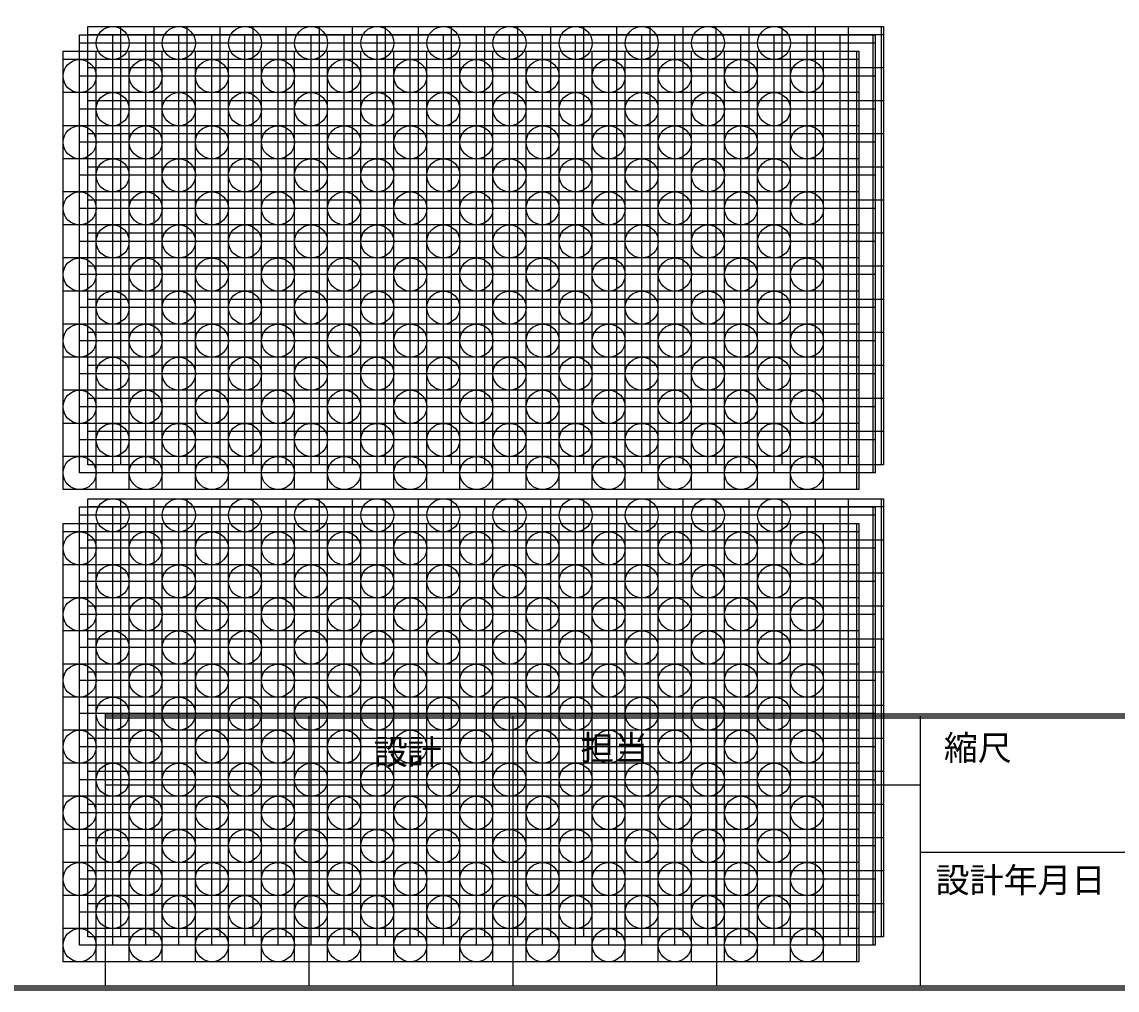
# Model space of a CAD drawing. Units: millimetres, scale not verified. Extents: x -9990 to 10135, y -7026 to 7050.
# Drawn here: x -687 to 3343, y -7026 to -3464 of the extents above; entities that cross this region are included whole.
import ezdxf
from ezdxf.enums import TextEntityAlignment as Align

# ---------------------------------------------------------------- set-up
doc = ezdxf.new("R2010")
doc.units = ezdxf.units.MM
doc.header["$LTSCALE"] = 50
doc.layers.add('1-7', color=6, linetype='Continuous')
doc.layers.add('F-0', color=2, linetype='Continuous')
doc.styles.add('ＭＳ ゴシック', font='')
doc.styles.get('ＭＳ ゴシック').set_extended_font_data('MS Gothic')

msp = doc.modelspace()

# ---------------------------------------------------------------- linework, layer by layer
at = {"layer": '1-7', "color": 7}
for p, q in [((-322.82, -5092.83), (-322.82, -3480.42)), ((-201.13, -5092.83), (-201.13, -3480.42)), ((-79.44, -5092.83), (-79.44, -3480.42)), ((42.25, -5092.83), (42.25, -3480.42)), ((163.94, -5092.83), (163.94, -3480.42)), ((285.63, -5092.83), (285.63, -3480.42)), ((407.32, -5092.83), (407.32, -3480.42)), ((529.01, -5092.83), (529.01, -3480.42)), ((650.71, -5092.83), (650.71, -3480.42)), ((772.4, -5092.83), (772.4, -3480.42)), ((894.09, -5092.83), (894.09, -3480.42)), ((1015.78, -5092.83), (1015.78, -3480.42)), ((1137.47, -5092.83), (1137.47, -3480.42)), ((1259.16, -5092.83), (1259.16, -3480.42)), ((1380.85, -5092.83), (1380.85, -3480.42)), ((1502.54, -5092.83), (1502.54, -3480.42)), ((1624.24, -5092.83), (1624.24, -3480.42)), ((1745.93, -5092.83), (1745.93, -3480.42)), ((1867.62, -5092.83), (1867.62, -3480.42)), ((1989.31, -5092.83), (1989.31, -3480.42)), ((2111, -5092.83), (2111, -3480.42)), ((2232.69, -5092.83), (2232.69, -3480.42)), ((2354.38, -5092.83), (2354.38, -3480.42)), ((2476.07, -5092.83), (2476.07, -3480.42)), ((2453.26, -3541.27), (-474.94, -3541.27)), ((2483.68, -3510.85), (-444.52, -3510.85)), ((-353.25, -5123.26), (-353.25, -3510.85)), ((-231.56, -5123.26), (-231.56, -3510.85)), ((-109.86, -5123.26), (-109.86, -3510.85)), ((11.83, -5123.26), (11.83, -3510.85)), ((133.52, -5123.26), (133.52, -3510.85)), ((255.21, -5123.26), (255.21, -3510.85)), ((376.9, -5123.26), (376.9, -3510.85)), ((498.59, -5123.26), (498.59, -3510.85)), ((620.28, -5123.26), (620.28, -3510.85)), ((741.97, -5123.26), (741.97, -3510.85)), ((863.67, -5123.26), (863.67, -3510.85)), ((985.36, -5123.26), (985.36, -3510.85)), ((1107.05, -5123.26), (1107.05, -3510.85)), ((1228.74, -5123.26), (1228.74, -3510.85)), ((1350.43, -5123.26), (1350.43, -3510.85)), ((1472.12, -5123.26), (1472.12, -3510.85)), ((1593.81, -5123.26), (1593.81, -3510.85)), ((1715.5, -5123.26), (1715.5, -3510.85)), ((1837.2, -5123.26), (1837.2, -3510.85)), ((1958.89, -5123.26), (1958.89, -3510.85)), ((2080.58, -5123.26), (2080.58, -3510.85)), ((2202.27, -5123.26), (2202.27, -3510.85)), ((2323.96, -5123.26), (2323.96, -3510.85)), ((2445.65, -5123.26), (2445.65, -3510.85)), ((-414.09, -5184.1), (-414.09, -3571.69)), ((-292.4, -5184.1), (-292.4, -3571.69)), ((-170.71, -5184.1), (-170.71, -3571.69)), ((-49.02, -5184.1), (-49.02, -3571.69)), ((72.67, -5184.1), (72.67, -3571.69)), ((194.36, -5184.1), (194.36, -3571.69)), ((316.05, -5184.1), (316.05, -3571.69)), ((437.75, -5184.1), (437.75, -3571.69)), ((559.44, -5184.1), (559.44, -3571.69)), ((681.13, -5184.1), (681.13, -3571.69)), ((802.82, -5184.1), (802.82, -3571.69)), ((924.51, -5184.1), (924.51, -3571.69)), ((1046.2, -5184.1), (1046.2, -3571.69)), ((1167.89, -5184.1), (1167.89, -3571.69)), ((1289.58, -5184.1), (1289.58, -3571.69)), ((1411.28, -5184.1), (1411.28, -3571.69)), ((1532.97, -5184.1), (1532.97, -3571.69)), ((1654.66, -5184.1), (1654.66, -3571.69)), ((1776.35, -5184.1), (1776.35, -3571.69)), ((1898.04, -5184.1), (1898.04, -3571.69)), ((2019.73, -5184.1), (2019.73, -3571.69)), ((2141.42, -5184.1), (2141.42, -3571.69)), ((2263.12, -5184.1), (2263.12, -3571.69)), ((2384.81, -5184.1), (2384.81, -3571.69)), ((2392.41, -3602.12), (-535.78, -3602.12)), ((2453.26, -3662.96), (-474.94, -3662.96)), ((2483.68, -3632.54), (-444.52, -3632.54)), ((2392.41, -3723.81), (-535.78, -3723.81)), ((2453.26, -3784.65), (-474.94, -3784.65)), ((2483.68, -3754.23), (-444.52, -3754.23)), ((2392.41, -3845.5), (-535.78, -3845.5)), ((2453.26, -3906.34), (-474.94, -3906.34)), ((2483.68, -3875.92), (-444.52, -3875.92)), ((2392.41, -3967.19), (-535.78, -3967.19)), ((2453.26, -4028.04), (-474.94, -4028.04)), ((2483.68, -3997.61), (-444.52, -3997.61)), ((2392.41, -4088.88), (-535.78, -4088.88)), ((2453.26, -4149.73), (-474.94, -4149.73)), ((2483.68, -4119.3), (-444.52, -4119.3)), ((2392.41, -4210.57), (-535.78, -4210.57)), ((2453.26, -4271.42), (-474.94, -4271.42)), ((2483.68, -4240.99), (-444.52, -4240.99)), ((2392.41, -4332.26), (-535.78, -4332.26)), ((2483.68, -4362.69), (-444.52, -4362.69)), ((2453.26, -4393.11), (-474.94, -4393.11)), ((2392.41, -4453.95), (-535.78, -4453.95)), ((2483.68, -4484.38), (-444.52, -4484.38)), ((2453.26, -4514.8), (-474.94, -4514.8)), ((2392.41, -4575.65), (-535.78, -4575.65)), ((2483.68, -4606.07), (-444.52, -4606.07)), ((2453.26, -4636.49), (-474.94, -4636.49)), ((2392.41, -4697.34), (-535.78, -4697.34)), ((2483.68, -4727.76), (-444.52, -4727.76)), ((2453.26, -4758.18), (-474.94, -4758.18)), ((2392.41, -4819.03), (-535.78, -4819.03)), ((2483.68, -4849.45), (-444.52, -4849.45)), ((2453.26, -4879.87), (-474.94, -4879.87)), ((2392.41, -4940.72), (-535.78, -4940.72)), ((2483.68, -4971.14), (-444.52, -4971.14)), ((2453.26, -5001.57), (-474.94, -5001.57)), ((2392.41, -5062.41), (-535.78, -5062.41)), ((-322.82, -6830.28), (-322.82, -5217.87)), ((-201.13, -6830.28), (-201.13, -5217.87)), ((-79.44, -6830.28), (-79.44, -5217.87)), ((42.25, -6830.28), (42.25, -5217.87)), ((163.94, -6830.28), (163.94, -5217.87)), ((285.63, -6830.28), (285.63, -5217.87)), ((407.32, -6830.28), (407.32, -5217.87)), ((529.01, -6830.28), (529.01, -5217.87)), ((650.71, -6830.28), (650.71, -5217.87)), ((772.4, -6830.28), (772.4, -5217.87)), ((894.09, -6830.28), (894.09, -5217.87)), ((1015.78, -6830.28), (1015.78, -5217.87)), ((1137.47, -6830.28), (1137.47, -5217.87)), ((1259.16, -6830.28), (1259.16, -5217.87)), ((1380.85, -6830.28), (1380.85, -5217.87)), ((1502.54, -6830.28), (1502.54, -5217.87)), ((1624.24, -6830.28), (1624.24, -5217.87)), ((1745.93, -6830.28), (1745.93, -5217.87)), ((1867.62, -6830.28), (1867.62, -5217.87)), ((1989.31, -6830.28), (1989.31, -5217.87)), ((2111, -6830.28), (2111, -5217.87)), ((2232.69, -6830.28), (2232.69, -5217.87)), ((2354.38, -6830.28), (2354.38, -5217.87)), ((2476.07, -6830.28), (2476.07, -5217.87)), ((2453.26, -5278.72), (-474.94, -5278.72)), ((2483.68, -5248.3), (-444.52, -5248.3)), ((-353.25, -6860.7), (-353.25, -5248.3)), ((-231.56, -6860.7), (-231.56, -5248.3)), ((-109.86, -6860.7), (-109.86, -5248.3)), ((11.83, -6860.7), (11.83, -5248.3)), ((133.52, -6860.7), (133.52, -5248.3)), ((255.21, -6860.7), (255.21, -5248.3)), ((376.9, -6860.7), (376.9, -5248.3)), ((498.59, -6860.7), (498.59, -5248.3)), ((620.28, -6860.7), (620.28, -5248.3)), ((741.97, -6860.7), (741.97, -5248.3)), ((863.67, -6860.7), (863.67, -5248.3)), ((985.36, -6860.7), (985.36, -5248.3)), ((1107.05, -6860.7), (1107.05, -5248.3)), ((1228.74, -6860.7), (1228.74, -5248.3)), ((1350.43, -6860.7), (1350.43, -5248.3)), ((1472.12, -6860.7), (1472.12, -5248.3)), ((1593.81, -6860.7), (1593.81, -5248.3)), ((1715.5, -6860.7), (1715.5, -5248.3)), ((1837.2, -6860.7), (1837.2, -5248.3)), ((1958.89, -6860.7), (1958.89, -5248.3)), ((2080.58, -6860.7), (2080.58, -5248.3)), ((2202.27, -6860.7), (2202.27, -5248.3)), ((2323.96, -6860.7), (2323.96, -5248.3)), ((2445.65, -6860.7), (2445.65, -5248.3)), ((-414.09, -6921.55), (-414.09, -5309.14)), ((-292.4, -6921.55), (-292.4, -5309.14)), ((-170.71, -6921.55), (-170.71, -5309.14)), ((-49.02, -6921.55), (-49.02, -5309.14)), ((72.67, -6921.55), (72.67, -5309.14)), ((194.36, -6921.55), (194.36, -5309.14)), ((316.05, -6921.55), (316.05, -5309.14)), ((437.75, -6921.55), (437.75, -5309.14)), ((559.44, -6921.55), (559.44, -5309.14)), ((681.13, -6921.55), (681.13, -5309.14)), ((802.82, -6921.55), (802.82, -5309.14)), ((924.51, -6921.55), (924.51, -5309.14)), ((1046.2, -6921.55), (1046.2, -5309.14)), ((1167.89, -6921.55), (1167.89, -5309.14)), ((1289.58, -6921.55), (1289.58, -5309.14)), ((1411.28, -6921.55), (1411.28, -5309.14)), ((1532.97, -6921.55), (1532.97, -5309.14)), ((1654.66, -6921.55), (1654.66, -5309.14)), ((1776.35, -6921.55), (1776.35, -5309.14)), ((1898.04, -6921.55), (1898.04, -5309.14)), ((2019.73, -6921.55), (2019.73, -5309.14)), ((2141.42, -6921.55), (2141.42, -5309.14)), ((2263.12, -6921.55), (2263.12, -5309.14)), ((2384.81, -6921.55), (2384.81, -5309.14)), ((2392.41, -5339.56), (-535.78, -5339.56)), ((2453.26, -5400.41), (-474.94, -5400.41)), ((2483.68, -5369.99), (-444.52, -5369.99)), ((2392.41, -5461.26), (-535.78, -5461.26)), ((2483.68, -5491.68), (-444.52, -5491.68)), ((2453.26, -5522.1), (-474.94, -5522.1)), ((2392.41, -5582.95), (-535.78, -5582.95)), ((2483.68, -5613.37), (-444.52, -5613.37)), ((2453.26, -5643.79), (-474.94, -5643.79)), ((2392.41, -5704.64), (-535.78, -5704.64)), ((2483.68, -5735.06), (-444.52, -5735.06)), ((2453.26, -5765.48), (-474.94, -5765.48)), ((2392.41, -5826.33), (-535.78, -5826.33)), ((2483.68, -5856.75), (-444.52, -5856.75)), ((2453.26, -5887.17), (-474.94, -5887.17)), ((2392.41, -5948.02), (-535.78, -5948.02)), ((2483.68, -5978.44), (-444.52, -5978.44)), ((2453.26, -6008.87), (-474.94, -6008.87)), ((2392.41, -6069.71), (-535.78, -6069.71)), ((2483.68, -6100.13), (-444.52, -6100.13)), ((2453.26, -6130.56), (-474.94, -6130.56)), ((2392.41, -6191.4), (-535.78, -6191.4)), ((2483.68, -6221.83), (-444.52, -6221.83)), ((2453.26, -6252.25), (-474.94, -6252.25)), ((2392.41, -6313.09), (-535.78, -6313.09)), ((2483.68, -6343.52), (-444.52, -6343.52)), ((2453.26, -6373.94), (-474.94, -6373.94)), ((2392.41, -6434.79), (-535.78, -6434.79)), ((2483.68, -6465.21), (-444.52, -6465.21)), ((2453.26, -6495.63), (-474.94, -6495.63)), ((2392.41, -6556.48), (-535.78, -6556.48)), ((2483.68, -6586.9), (-444.52, -6586.9)), ((2453.26, -6617.32), (-474.94, -6617.32)), ((2392.41, -6678.17), (-535.78, -6678.17)), ((2483.68, -6708.59), (-444.52, -6708.59)), ((2453.26, -6739.01), (-474.94, -6739.01)), ((2392.41, -6799.86), (-535.78, -6799.86))]:
    msp.add_line(p, q, dxfattribs=at)
for points in [[(-444.52, -3480.42), (2483.68, -3480.42), (2483.68, -5092.83), (-444.52, -5092.83)], [(-474.94, -3510.85), (2453.26, -3510.85), (2453.26, -5123.26), (-474.94, -5123.26)], [(-535.78, -3571.69), (2392.41, -3571.69), (2392.41, -5184.1), (-535.78, -5184.1)], [(-444.52, -5217.87), (2483.68, -5217.87), (2483.68, -6830.28), (-444.52, -6830.28)], [(-474.94, -5248.3), (2453.26, -5248.3), (2453.26, -6860.7), (-474.94, -6860.7)], [(-535.78, -5309.14), (2392.41, -5309.14), (2392.41, -6921.55), (-535.78, -6921.55)]]:
    msp.add_lwpolyline(points, close=True, dxfattribs=at)
at = {"layer": '1-7'}
for centre in [(-353.25, -3541.27), (-109.86, -3541.27), (133.52, -3541.27), (376.9, -3541.27), (620.28, -3541.27), (863.67, -3541.27), (1107.05, -3541.27), (1350.43, -3541.27), (1593.81, -3541.27), (1837.2, -3541.27), (2080.58, -3541.27), (-474.94, -3662.96), (-231.56, -3662.96), (-231.56, -3662.96), (11.83, -3662.96), (11.83, -3662.96), (255.21, -3662.96), (255.21, -3662.96), (498.59, -3662.96), (498.59, -3662.96), (741.97, -3662.96), (741.97, -3662.96), (985.36, -3662.96), (985.36, -3662.96), (1228.74, -3662.96), (1228.74, -3662.96), (1472.12, -3662.96), (1472.12, -3662.96), (1715.5, -3662.96), (1715.5, -3662.96), (1958.89, -3662.96), (1958.89, -3662.96), (2202.27, -3662.96), (-353.25, -3784.65), (-109.86, -3784.65), (133.52, -3784.65), (376.9, -3784.65), (620.28, -3784.65), (863.67, -3784.65), (1107.05, -3784.65), (1350.43, -3784.65), (1593.81, -3784.65), (1837.2, -3784.65), (2080.58, -3784.65), (-474.94, -3906.34), (-231.56, -3906.34), (-231.56, -3906.34), (11.83, -3906.34), (11.83, -3906.34), (255.21, -3906.34), (255.21, -3906.34), (498.59, -3906.34), (498.59, -3906.34), (741.97, -3906.34), (741.97, -3906.34), (985.36, -3906.34), (985.36, -3906.34), (1228.74, -3906.34), (1228.74, -3906.34), (1472.12, -3906.34), (1472.12, -3906.34), (1715.5, -3906.34), (1715.5, -3906.34), (1958.89, -3906.34), (1958.89, -3906.34), (2202.27, -3906.34), (-353.25, -4028.04), (-109.86, -4028.04), (133.52, -4028.04), (376.9, -4028.04), (620.28, -4028.04), (863.67, -4028.04), (1107.05, -4028.04), (1350.43, -4028.04), (1593.81, -4028.04), (1837.2, -4028.04), (2080.58, -4028.04), (-474.94, -4149.73), (-231.56, -4149.73), (-231.56, -4149.73), (11.83, -4149.73), (11.83, -4149.73), (255.21, -4149.73), (255.21, -4149.73), (498.59, -4149.73), (498.59, -4149.73), (741.97, -4149.73), (741.97, -4149.73), (985.36, -4149.73), (985.36, -4149.73), (1228.74, -4149.73), (1228.74, -4149.73), (1472.12, -4149.73), (1472.12, -4149.73), (1715.5, -4149.73), (1715.5, -4149.73), (1958.89, -4149.73), (1958.89, -4149.73), (2202.27, -4149.73), (-353.25, -4271.42), (-109.86, -4271.42), (133.52, -4271.42), (376.9, -4271.42), (620.28, -4271.42), (863.67, -4271.42), (1107.05, -4271.42), (1350.43, -4271.42), (1593.81, -4271.42), (1837.2, -4271.42), (2080.58, -4271.42), (-474.94, -4393.11), (-231.56, -4393.11), (-231.56, -4393.11), (11.83, -4393.11), (11.83, -4393.11), (255.21, -4393.11), (255.21, -4393.11), (498.59, -4393.11), (498.59, -4393.11), (741.97, -4393.11), (741.97, -4393.11), (985.36, -4393.11), (985.36, -4393.11), (1228.74, -4393.11), (1228.74, -4393.11), (1472.12, -4393.11), (1472.12, -4393.11), (1715.5, -4393.11), (1715.5, -4393.11), (1958.89, -4393.11), (1958.89, -4393.11), (2202.27, -4393.11), (-353.25, -4514.8), (-109.86, -4514.8), (133.52, -4514.8), (376.9, -4514.8), (620.28, -4514.8), (863.67, -4514.8), (1107.05, -4514.8), (1350.43, -4514.8), (1593.81, -4514.8), (1837.2, -4514.8), (2080.58, -4514.8), (-474.94, -4636.49), (-231.56, -4636.49), (-231.56, -4636.49), (11.83, -4636.49), (11.83, -4636.49), (255.21, -4636.49), (255.21, -4636.49), (498.59, -4636.49), (498.59, -4636.49), (741.97, -4636.49), (741.97, -4636.49), (985.36, -4636.49), (985.36, -4636.49), (1228.74, -4636.49), (1228.74, -4636.49), (1472.12, -4636.49), (1472.12, -4636.49), (1715.5, -4636.49), (1715.5, -4636.49), (1958.89, -4636.49), (1958.89, -4636.49), (2202.27, -4636.49), (-353.25, -4758.18), (-109.86, -4758.18), (133.52, -4758.18), (376.9, -4758.18), (620.28, -4758.18), (863.67, -4758.18), (1107.05, -4758.18), (1350.43, -4758.18), (1593.81, -4758.18), (1837.2, -4758.18), (2080.58, -4758.18), (-474.94, -4879.87), (-231.56, -4879.87), (-231.56, -4879.87), (11.83, -4879.87), (11.83, -4879.87), (255.21, -4879.87), (255.21, -4879.87), (498.59, -4879.87), (498.59, -4879.87), (741.97, -4879.87), (741.97, -4879.87), (985.36, -4879.87), (985.36, -4879.87), (1228.74, -4879.87), (1228.74, -4879.87), (1472.12, -4879.87), (1472.12, -4879.87), (1715.5, -4879.87), (1715.5, -4879.87), (1958.89, -4879.87), (1958.89, -4879.87), (2202.27, -4879.87), (-353.25, -5001.57), (-109.86, -5001.57), (133.52, -5001.57), (376.9, -5001.57), (620.28, -5001.57), (863.67, -5001.57), (1107.05, -5001.57), (1350.43, -5001.57), (1593.81, -5001.57), (1837.2, -5001.57), (2080.58, -5001.57), (-474.94, -5123.26), (-231.56, -5123.26), (-231.56, -5123.26), (11.83, -5123.26), (11.83, -5123.26), (255.21, -5123.26), (255.21, -5123.26), (498.59, -5123.26), (498.59, -5123.26), (741.97, -5123.26), (741.97, -5123.26), (985.36, -5123.26), (985.36, -5123.26), (1228.74, -5123.26), (1228.74, -5123.26), (1472.12, -5123.26), (1472.12, -5123.26), (1715.5, -5123.26), (1715.5, -5123.26), (1958.89, -5123.26), (1958.89, -5123.26), (2202.27, -5123.26), (-353.25, -5278.72), (-109.86, -5278.72), (133.52, -5278.72), (376.9, -5278.72), (620.28, -5278.72), (863.67, -5278.72), (1107.05, -5278.72), (1350.43, -5278.72), (1593.81, -5278.72), (1837.2, -5278.72), (2080.58, -5278.72), (-474.94, -5400.41), (-231.56, -5400.41), (-231.56, -5400.41), (11.83, -5400.41), (11.83, -5400.41), (255.21, -5400.41), (255.21, -5400.41), (498.59, -5400.41), (498.59, -5400.41), (741.97, -5400.41), (741.97, -5400.41), (985.36, -5400.41), (985.36, -5400.41), (1228.74, -5400.41), (1228.74, -5400.41), (1472.12, -5400.41), (1472.12, -5400.41), (1715.5, -5400.41), (1715.5, -5400.41), (1958.89, -5400.41), (1958.89, -5400.41), (2202.27, -5400.41), (-353.25, -5522.1), (-109.86, -5522.1), (133.52, -5522.1), (376.9, -5522.1), (620.28, -5522.1), (863.67, -5522.1), (1107.05, -5522.1), (1350.43, -5522.1), (1593.81, -5522.1), (1837.2, -5522.1), (2080.58, -5522.1), (-474.94, -5643.79), (-231.56, -5643.79), (-231.56, -5643.79), (11.83, -5643.79), (11.83, -5643.79), (255.21, -5643.79), (255.21, -5643.79), (498.59, -5643.79), (498.59, -5643.79), (741.97, -5643.79), (741.97, -5643.79), (985.36, -5643.79), (985.36, -5643.79), (1228.74, -5643.79), (1228.74, -5643.79), (1472.12, -5643.79), (1472.12, -5643.79), (1715.5, -5643.79), (1715.5, -5643.79), (1958.89, -5643.79), (1958.89, -5643.79), (2202.27, -5643.79), (-353.25, -5765.48), (-109.86, -5765.48), (133.52, -5765.48), (376.9, -5765.48), (620.28, -5765.48), (863.67, -5765.48), (1107.05, -5765.48), (1350.43, -5765.48), (1593.81, -5765.48), (1837.2, -5765.48), (2080.58, -5765.48), (-474.94, -5887.17), (-231.56, -5887.17), (-231.56, -5887.17), (11.83, -5887.17), (11.83, -5887.17), (255.21, -5887.17), (255.21, -5887.17), (498.59, -5887.17), (498.59, -5887.17), (741.97, -5887.17), (741.97, -5887.17), (985.36, -5887.17), (985.36, -5887.17), (1228.74, -5887.17), (1228.74, -5887.17), (1472.12, -5887.17), (1472.12, -5887.17), (1715.5, -5887.17), (1715.5, -5887.17), (1958.89, -5887.17), (1958.89, -5887.17), (2202.27, -5887.17), (-353.25, -6008.87), (-109.86, -6008.87), (133.52, -6008.87), (376.9, -6008.87), (620.28, -6008.87), (863.67, -6008.87), (1107.05, -6008.87), (1350.43, -6008.87), (1593.81, -6008.87), (1837.2, -6008.87), (2080.58, -6008.87), (-474.94, -6130.56), (-231.56, -6130.56), (-231.56, -6130.56), (11.83, -6130.56), (11.83, -6130.56), (255.21, -6130.56), (255.21, -6130.56), (498.59, -6130.56), (498.59, -6130.56), (741.97, -6130.56), (741.97, -6130.56), (985.36, -6130.56), (985.36, -6130.56), (1228.74, -6130.56), (1228.74, -6130.56), (1472.12, -6130.56), (1472.12, -6130.56), (1715.5, -6130.56), (1715.5, -6130.56), (1958.89, -6130.56), (1958.89, -6130.56), (2202.27, -6130.56), (-353.25, -6252.25), (-109.86, -6252.25), (133.52, -6252.25), (376.9, -6252.25), (620.28, -6252.25), (863.67, -6252.25), (1107.05, -6252.25), (1350.43, -6252.25), (1593.81, -6252.25), (1837.2, -6252.25), (2080.58, -6252.25), (-474.94, -6373.94), (-231.56, -6373.94), (-231.56, -6373.94), (11.83, -6373.94), (11.83, -6373.94), (255.21, -6373.94), (255.21, -6373.94), (498.59, -6373.94), (498.59, -6373.94), (741.97, -6373.94), (741.97, -6373.94), (985.36, -6373.94), (985.36, -6373.94), (1228.74, -6373.94), (1228.74, -6373.94), (1472.12, -6373.94), (1472.12, -6373.94), (1715.5, -6373.94), (1715.5, -6373.94), (1958.89, -6373.94), (1958.89, -6373.94), (2202.27, -6373.94), (-353.25, -6495.63), (-109.86, -6495.63), (133.52, -6495.63), (376.9, -6495.63), (620.28, -6495.63), (863.67, -6495.63), (1107.05, -6495.63), (1350.43, -6495.63), (1593.81, -6495.63), (1837.2, -6495.63), (2080.58, -6495.63), (-474.94, -6617.32), (-231.56, -6617.32), (-231.56, -6617.32), (11.83, -6617.32), (11.83, -6617.32), (255.21, -6617.32), (255.21, -6617.32), (498.59, -6617.32), (498.59, -6617.32), (741.97, -6617.32), (741.97, -6617.32), (985.36, -6617.32), (985.36, -6617.32), (1228.74, -6617.32), (1228.74, -6617.32), (1472.12, -6617.32), (1472.12, -6617.32), (1715.5, -6617.32), (1715.5, -6617.32), (1958.89, -6617.32), (1958.89, -6617.32), (2202.27, -6617.32), (-353.25, -6739.01), (-109.86, -6739.01), (133.52, -6739.01), (376.9, -6739.01), (620.28, -6739.01), (863.67, -6739.01), (1107.05, -6739.01), (1350.43, -6739.01), (1593.81, -6739.01), (1837.2, -6739.01), (2080.58, -6739.01), (-474.94, -6860.7), (-231.56, -6860.7), (-231.56, -6860.7), (11.83, -6860.7), (11.83, -6860.7), (255.21, -6860.7), (255.21, -6860.7), (498.59, -6860.7), (498.59, -6860.7), (741.97, -6860.7), (741.97, -6860.7), (985.36, -6860.7), (985.36, -6860.7), (1228.74, -6860.7), (1228.74, -6860.7), (1472.12, -6860.7), (1472.12, -6860.7), (1715.5, -6860.7), (1715.5, -6860.7), (1958.89, -6860.7), (1958.89, -6860.7), (2202.27, -6860.7)]:
    msp.add_circle(centre, 60.85, dxfattribs=at)
at = {"layer": 'F-0'}
for p, q in [((-380.1, -7011.08), (-380.1, -6011.08)), ((10127.4, -6011.08), (-380.1, -6011.08)), ((10127.4, -6018.58), (-380.1, -6018.58)), ((10127.4, -6026.08), (-380.1, -6026.08)), ((369.9, -7011.08), (369.9, -6018.58)), ((1119.9, -7011.08), (1119.9, -6018.58)), ((1869.9, -7011.08), (1869.9, -6018.58)), ((2619.9, -7011.08), (2619.9, -6018.58)), ((2619.9, -6272.33), (-380.1, -6272.33)), ((2619.9, -6518.58), (9119.9, -6518.58)), ((10127.4, -7018.58), (-9982.89, -7018.58))]:
    msp.add_line(p, q, dxfattribs=at)
for points in [[(10134.9, -7026.08), (-9990.39, -7026.08), (-9990.39, 7050.19)], [(10119.9, -7011.08), (-9975.39, -7011.08), (-9975.39, 7035.19)]]:
    msp.add_lwpolyline(points, dxfattribs=at)

# ---------------------------------------------------------------- texts
at = {"layer": 'F-0', "color": 4, "style": 'ＭＳ ゴシック'}
for s, p in [('担当', (1367.7, -6208.08)), ('縮尺', (2705.48, -6208.08)), ('設計', (607.6, -6223.28)), ('設計年月日', (2675.08, -6694.55))]:
    msp.add_text(s, height=91.64, dxfattribs=at).set_placement(p, align=Align.BOTTOM_LEFT)

doc.saveas('drawing.dxf')
